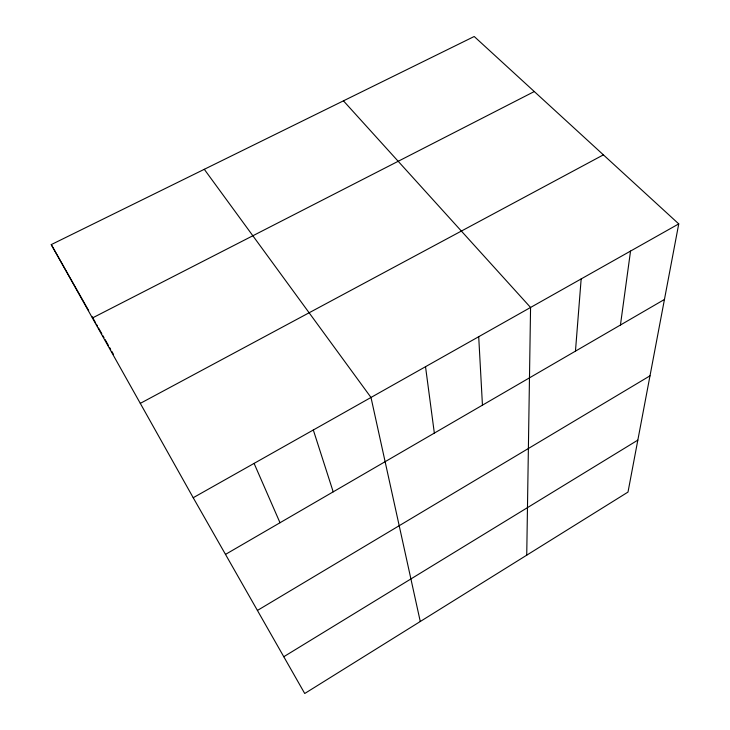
<?xml version="1.0" encoding="UTF-8"?>
<svg xmlns="http://www.w3.org/2000/svg" width="730" height="730" viewBox="0 0 730 730"><rect width="100%" height="100%" fill="white"/><g stroke="black" fill="none" stroke-linecap="round" stroke-linejoin="round"><path stroke-width="1.09" d="M526.731 555.174L530.564 307.467L343.447 100.84M575.459 351.148L581.162 278.924M620.445 325.023L630.538 251.074M678.745 223.891L628.001 492.075L304.729 693.5L193.213 497.723L51.255 244.605L474.208 36.5L678.745 223.891L193.213 497.723M283.778 656.717L637.828 440.126M257.425 610.444L650.001 375.822M225.497 554.398L664.446 299.464M140.297 403.371L603.391 154.86M92.409 317.979L534.287 91.542M204.29 169.305L370.995 397.458L420.27 621.504M51.255 244.605L88.668 310.588M91.98 316.437L95.265 322.231M96.351 324.156L97.446 326.091M98.541 328.016L101.826 333.802M102.921 335.736L104.007 337.661M105.111 339.605L108.442 345.473M109.546 347.425L110.659 349.387M111.763 351.34L113.424 354.278M254.086 463.395L280.01 522.744M313.316 429.988L333.199 491.847M425.526 366.706L434.341 433.109M478.707 336.712L482.448 405.168"/></g></svg>
